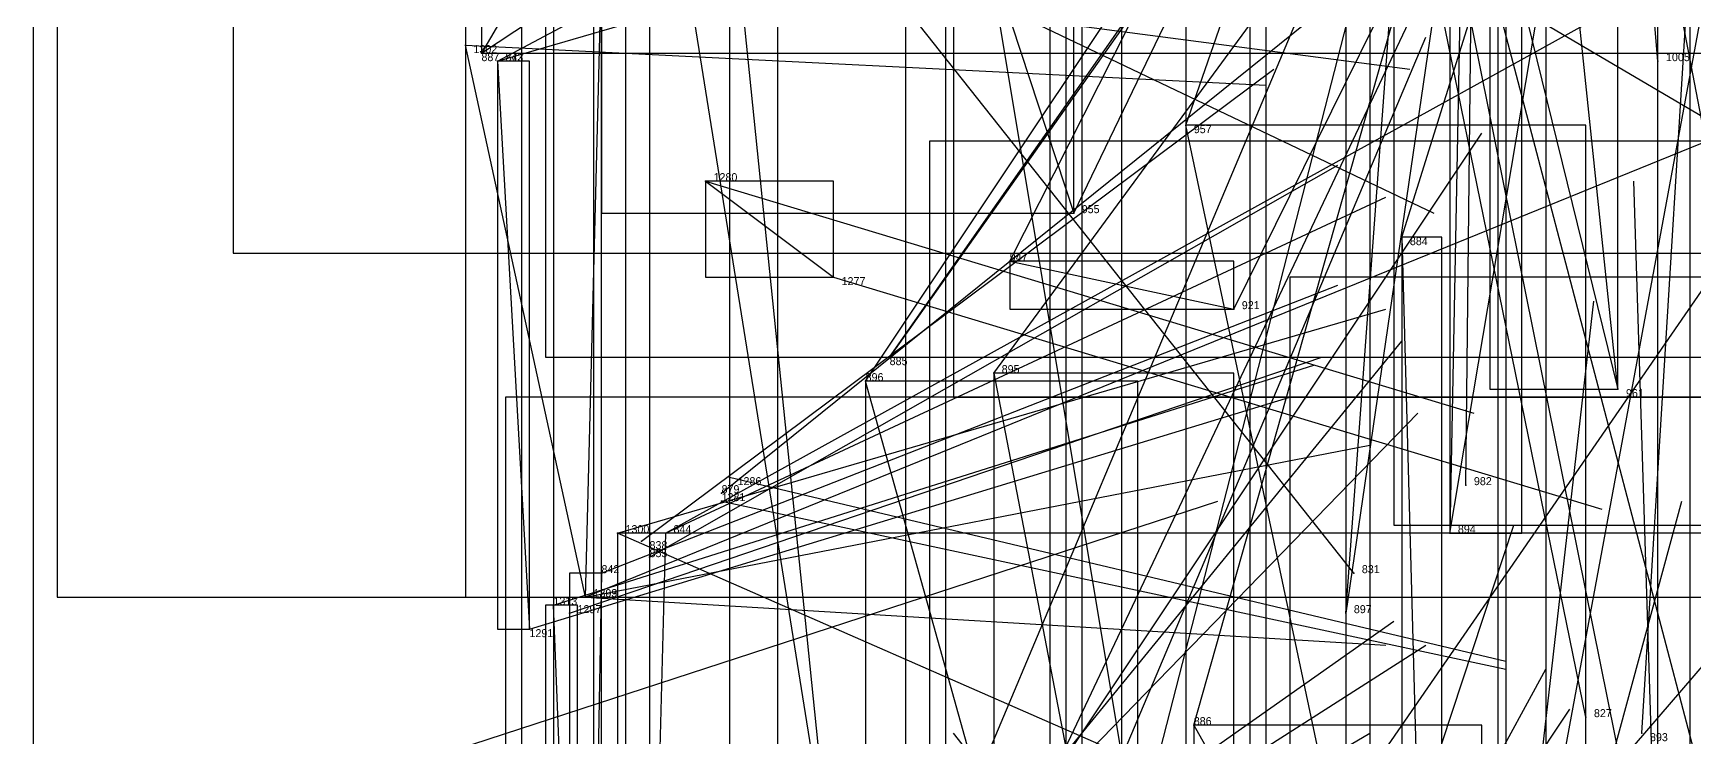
# Model space of a CAD drawing. Extents: x 59.1 to 70.8, y 600.3 to 605.1.
# Drawn here: x 68.053 to 68.2606, y 601.5594 to 601.6475 of the extents above; entities that cross this region are included whole.
import ezdxf

# ---------------------------------------------------------------- set-up
doc = ezdxf.new("R2010")
doc.units = 0
for name, color, linetype in [('Clients', 3, 'CONTINUOUS'), ('Facilities', 3, 'CONTINUOUS'), ('Facilities_lines', 3, 'CONTINUOUS'), ('Min_max_boxes', 1, 'CONTINUOUS'), ('Normals', 1, 'CONTINUOUS'), ('Source_points', 5, 'CONTINUOUS'), ('Text', 3, 'CONTINUOUS')]:
    doc.layers.add(name, color=color, linetype=linetype)

msp = doc.modelspace()

# ---------------------------------------------------------------- linework, layer by layer
at = {"layer": 'Clients', "color": 5}
for p in [(68.107, 601.646, 445.939), (68.109, 601.645, 446.338), (68.197, 601.636, 446.64), (68.183, 601.625, 446.582), (68.153, 601.617, 445.485), (68.203, 601.613, 446.476), (68.16, 601.607, 446.464), (68.157, 601.604, 446.401), (68.251, 601.603, 446.579), (68.126, 601.585, 445.913), (68.23, 601.585, 446.418), (68.118, 601.576, 445.902), (68.122, 601.577, 445.775), (68.217, 601.575, 446.464), (68.115, 601.573, 445.839)]:
    msp.add_point(p, dxfattribs=at)
at = {"layer": 'Facilities', "color": 3}
for p in [(68.111, 601.644, 446.209), (68.111, 601.644, 446.272), (68.256, 601.644, 446.593), (68.137, 601.629, 445.559), (68.224, 601.622, 446.449), (68.175, 601.619, 446.523), (68.173, 601.605, 446.322), (68.14, 601.592, 445.638), (68.232, 601.591, 446.524), (68.139, 601.59, 446.279), (68.139, 601.589, 445.573), (68.132, 601.585, 446.092), (68.129, 601.584, 446.218), (68.13, 601.582, 446.155), (68.124, 601.58, 446.03), (68.218, 601.58, 445.257), (68.122, 601.577, 445.709), (68.12, 601.575, 445.965), (68.247, 601.562, 445.181), (68.198, 601.561, 446.407), (68.254, 601.56, 446.36)]:
    msp.add_point(p, dxfattribs=at)
at = {"layer": 'Facilities_lines', "color": 3}
for p, q in [((68.239, 602.051, 446.82), (68.23, 601.585, 446.418)), ((68.34, 602.041, 447.042), (68.109, 601.645, 446.338)), ((68.313, 602.023, 446.814), (68.171, 601.469, 445.934)), ((68.337, 601.949, 446.599), (68.162, 601.533, 446.164)), ((68.18, 601.554, 446.243), (68.353, 601.92, 446.375)), ((68.266, 601.91, 446.342), (68.217, 601.575, 446.464)), ((68.184, 601.89, 447.393), (68.256, 601.533, 446.349)), ((68.343, 601.866, 446.312), (68.16, 601.607, 446.464)), ((68.22, 601.853, 447.272), (68.278, 601.55, 446.403)), ((68.404, 601.822, 446.344), (68.146, 601.448, 445.749)), ((68.293, 601.821, 446.099), (68.237, 601.518, 446.293)), ((68.124, 601.805, 447.105), (68.183, 601.625, 446.582)), ((68.132, 601.585, 446.092), (68.421, 601.745, 446.131)), ((68.155, 601.528, 445.216), (68.123, 601.728, 446.023)), ((68.114, 601.724, 446.228), (68.462, 601.519, 445.452)), ((68.392, 601.72, 445.829), (68.182, 601.476, 445.993)), ((68.444, 601.708, 446.172), (68.122, 601.577, 445.775)), ((68.167, 601.689, 446.762), (68.189, 601.557, 446.346)), ((68.231, 601.67, 446.616), (68.298, 601.415, 445.972)), ((68.235, 601.668, 446.753), (68.251, 601.603, 446.579)), ((68.164, 601.432, 444.952), (68.14, 601.667, 445.81)), ((68.122, 601.577, 445.709), (68.124, 601.655, 445.945)), ((68.122, 601.577, 445.709), (68.107, 601.646, 445.939)), ((68.111, 601.644, 446.209), (68.115, 601.573, 445.839)), ((68.247, 601.4, 445.786), (68.197, 601.636, 446.64)), ((68.137, 601.629, 445.559), (68.153, 601.617, 445.485)), ((68.224, 601.622, 446.449), (68.229, 601.439, 446.003)), ((68.175, 601.619, 446.523), (68.203, 601.613, 446.476)), ((68.173, 601.605, 446.322), (68.203, 601.449, 445.841)), ((68.191, 601.482, 446.056), (68.157, 601.604, 446.401)), ((68.45, 601.443, 445.135), (68.126, 601.585, 445.913)), ((68.132, 601.585, 446.092), (68.13, 601.508, 445.856)), ((68.124, 601.58, 446.03), (68.12, 601.355, 445.335)), ((68.121, 601.5, 445.667), (68.118, 601.576, 445.902)), ((68.198, 601.561, 446.407), (68.234, 601.497, 446.13))]:
    msp.add_line(p, q, dxfattribs=at)
at = {"layer": 'Min_max_boxes', "color": 1}
for p, q in [((68.168, 602.085, 446.477), (68.168, 601.602, 446.477)), ((68.168, 602.085, 447.588), (68.168, 601.602, 447.588)), ((68.23, 602.051, 446.418), (68.23, 601.585, 446.418)), ((68.23, 602.051, 446.82), (68.23, 601.585, 446.82)), ((68.239, 601.585, 446.418), (68.239, 602.051, 446.418)), ((68.239, 601.585, 446.82), (68.239, 602.051, 446.82)), ((68.109, 602.041, 446.338), (68.109, 601.645, 446.338)), ((68.109, 602.041, 447.042), (68.109, 601.645, 447.042)), ((68.053, 602.023, 445.934), (68.053, 601.469, 445.934)), ((68.053, 602.023, 447.277), (68.053, 601.469, 447.277)), ((68.127, 601.996, 446.128), (68.127, 601.526, 446.128)), ((68.127, 601.996, 446.718), (68.127, 601.526, 446.718)), ((68.162, 601.949, 446.164), (68.162, 601.533, 446.164)), ((68.162, 601.949, 446.599), (68.162, 601.533, 446.599)), ((68.18, 601.92, 446.243), (68.18, 601.554, 446.243)), ((68.18, 601.92, 446.375), (68.18, 601.554, 446.375)), ((68.217, 601.91, 445.954), (68.217, 601.438, 445.954)), ((68.217, 601.91, 446.654), (68.217, 601.438, 446.654)), ((68.26, 601.907, 445.858), (68.26, 601.387, 445.858)), ((68.26, 601.907, 446.386), (68.26, 601.387, 446.386)), ((68.078, 601.903, 446.097), (68.078, 601.62, 446.097)), ((68.078, 601.903, 446.929), (68.078, 601.62, 446.929)), ((68.056, 601.899, 445.775), (68.056, 601.577, 445.775)), ((68.056, 601.899, 446.899), (68.056, 601.577, 446.899)), ((68.184, 601.89, 446.349), (68.184, 601.533, 446.349)), ((68.184, 601.89, 447.393), (68.184, 601.533, 447.393)), ((68.256, 601.533, 446.349), (68.256, 601.89, 446.349)), ((68.256, 601.533, 447.393), (68.256, 601.89, 447.393)), ((68.117, 601.866, 446.312), (68.117, 601.607, 446.312)), ((68.117, 601.866, 447.045), (68.117, 601.607, 447.045)), ((68.197, 601.865, 445.782), (68.197, 601.396, 445.782)), ((68.197, 601.865, 446.239), (68.197, 601.396, 446.239)), ((68.22, 601.853, 446.403), (68.22, 601.55, 446.403)), ((68.22, 601.853, 447.272), (68.22, 601.55, 447.272)), ((68.223, 601.848, 446.163), (68.223, 601.586, 446.163)), ((68.223, 601.848, 446.417), (68.223, 601.586, 446.417)), ((68.146, 601.822, 445.749), (68.146, 601.448, 445.749)), ((68.146, 601.822, 446.344), (68.146, 601.448, 446.344)), ((68.237, 601.821, 445.914), (68.237, 601.402, 445.914)), ((68.237, 601.821, 446.293), (68.237, 601.402, 446.293)), ((68.14, 601.807, 445.721), (68.14, 601.462, 445.721)), ((68.14, 601.807, 446.406), (68.14, 601.462, 446.406)), ((68.124, 601.805, 446.582), (68.124, 601.625, 446.582)), ((68.124, 601.805, 447.105), (68.124, 601.625, 447.105)), ((68.183, 601.625, 446.582), (68.183, 601.805, 446.582)), ((68.183, 601.625, 447.105), (68.183, 601.805, 447.105)), ((68.118, 601.794, 444.552), (68.118, 601.083, 444.552)), ((68.118, 601.794, 446.359), (68.118, 601.083, 446.359)), ((68.236, 601.776, 445.558), (68.236, 601.314, 445.558)), ((68.236, 601.776, 446.187), (68.236, 601.314, 446.187)), ((68.205, 601.762, 445.438), (68.205, 601.271, 445.438)), ((68.205, 601.762, 445.825), (68.205, 601.271, 445.825)), ((68.13, 601.745, 445.856), (68.13, 601.508, 445.856)), ((68.13, 601.745, 446.131), (68.13, 601.508, 446.131)), ((68.242, 601.745, 444.661), (68.242, 600.985, 444.661)), ((68.242, 601.745, 445.762), (68.242, 600.985, 445.762)), ((68.123, 601.728, 445.032), (68.123, 601.266, 445.032)), ((68.123, 601.728, 446.023), (68.123, 601.266, 446.023)), ((68.114, 601.724, 445.452), (68.114, 601.519, 445.452)), ((68.114, 601.724, 446.228), (68.114, 601.519, 446.228)), ((68.182, 601.72, 445.829), (68.182, 601.476, 445.829)), ((68.182, 601.72, 445.993), (68.182, 601.476, 445.993)), ((68.207, 601.72, 445.972), (68.207, 601.415, 445.972)), ((68.207, 601.72, 446.937), (68.207, 601.415, 446.937)), ((68.167, 601.689, 446.346), (68.167, 601.557, 446.346)), ((68.167, 601.689, 446.762), (68.167, 601.557, 446.762)), ((68.189, 601.557, 446.346), (68.189, 601.689, 446.346)), ((68.189, 601.557, 446.762), (68.189, 601.689, 446.762)), ((68.235, 601.668, 446.579), (68.235, 601.603, 446.579)), ((68.235, 601.668, 446.753), (68.235, 601.603, 446.753)), ((68.251, 601.603, 446.579), (68.251, 601.668, 446.579)), ((68.251, 601.603, 446.753), (68.251, 601.668, 446.753)), ((68.14, 601.667, 444.234), (68.14, 600.957, 444.234)), ((68.14, 601.667, 445.81), (68.14, 600.957, 445.81)), ((68.107, 601.655, 445.709), (68.107, 601.577, 445.709)), ((68.107, 601.655, 445.945), (68.107, 601.577, 445.945)), ((68.124, 601.577, 445.709), (68.124, 601.655, 445.709)), ((68.124, 601.577, 445.945), (68.124, 601.655, 445.945)), ((68.109, 601.645, 446.338), (68.34, 601.645, 446.338)), ((68.109, 601.645, 447.042), (68.34, 601.645, 447.042)), ((68.109, 601.645, 446.338), (68.109, 601.645, 447.042)), ((68.115, 601.644, 445.839), (68.111, 601.644, 445.839)), ((68.111, 601.644, 445.839), (68.111, 601.573, 445.839)), ((68.115, 601.644, 446.209), (68.111, 601.644, 446.209)), ((68.111, 601.644, 446.209), (68.111, 601.573, 446.209)), ((68.111, 601.644, 445.839), (68.111, 601.644, 446.209)), ((68.115, 601.573, 445.839), (68.115, 601.644, 445.839)), ((68.115, 601.573, 446.209), (68.115, 601.644, 446.209)), ((68.115, 601.644, 445.839), (68.115, 601.644, 446.209)), ((68.247, 601.636, 445.786), (68.197, 601.636, 445.786)), ((68.197, 601.636, 445.786), (68.197, 601.378, 445.786)), ((68.247, 601.636, 446.64), (68.197, 601.636, 446.64)), ((68.197, 601.636, 446.64), (68.197, 601.378, 446.64)), ((68.197, 601.636, 445.786), (68.197, 601.636, 446.64)), ((68.247, 601.378, 445.786), (68.247, 601.636, 445.786)), ((68.247, 601.378, 446.64), (68.247, 601.636, 446.64)), ((68.247, 601.636, 445.786), (68.247, 601.636, 446.64)), ((68.427, 601.634, 445.259), (68.165, 601.634, 445.259)), ((68.165, 601.634, 445.259), (68.165, 601.242, 445.259)), ((68.427, 601.634, 445.443), (68.165, 601.634, 445.443)), ((68.165, 601.634, 445.443), (68.165, 601.242, 445.443)), ((68.165, 601.634, 445.259), (68.165, 601.634, 445.443)), ((68.153, 601.629, 445.485), (68.137, 601.629, 445.485)), ((68.137, 601.629, 445.485), (68.137, 601.617, 445.485)), ((68.153, 601.629, 445.559), (68.137, 601.629, 445.559)), ((68.137, 601.629, 445.559), (68.137, 601.617, 445.559)), ((68.137, 601.629, 445.485), (68.137, 601.629, 445.559)), ((68.153, 601.617, 445.485), (68.153, 601.629, 445.485)), ((68.153, 601.617, 445.559), (68.153, 601.629, 445.559)), ((68.153, 601.629, 445.485), (68.153, 601.629, 445.559)), ((68.124, 601.625, 446.582), (68.183, 601.625, 446.582)), ((68.124, 601.625, 447.105), (68.183, 601.625, 447.105)), ((68.124, 601.625, 446.582), (68.124, 601.625, 447.105)), ((68.183, 601.625, 446.582), (68.183, 601.625, 447.105)), ((68.229, 601.622, 446.003), (68.224, 601.622, 446.003)), ((68.224, 601.622, 446.003), (68.224, 601.439, 446.003)), ((68.229, 601.622, 446.449), (68.224, 601.622, 446.449)), ((68.224, 601.622, 446.449), (68.224, 601.439, 446.449)), ((68.224, 601.622, 446.003), (68.224, 601.622, 446.449)), ((68.229, 601.439, 446.003), (68.229, 601.622, 446.003)), ((68.229, 601.439, 446.449), (68.229, 601.622, 446.449)), ((68.229, 601.622, 446.003), (68.229, 601.622, 446.449)), ((68.078, 601.62, 446.097), (68.445, 601.62, 446.097)), ((68.078, 601.62, 446.929), (68.445, 601.62, 446.929)), ((68.078, 601.62, 446.097), (68.078, 601.62, 446.929)), ((68.203, 601.619, 446.476), (68.175, 601.619, 446.476)), ((68.175, 601.619, 446.476), (68.175, 601.613, 446.476)), ((68.203, 601.619, 446.523), (68.175, 601.619, 446.523)), ((68.175, 601.619, 446.523), (68.175, 601.613, 446.523)), ((68.175, 601.619, 446.476), (68.175, 601.619, 446.523)), ((68.203, 601.613, 446.476), (68.203, 601.619, 446.476)), ((68.203, 601.613, 446.523), (68.203, 601.619, 446.523)), ((68.203, 601.619, 446.476), (68.203, 601.619, 446.523)), ((68.137, 601.617, 445.485), (68.153, 601.617, 445.485)), ((68.137, 601.617, 445.559), (68.153, 601.617, 445.559)), ((68.137, 601.617, 445.485), (68.137, 601.617, 445.559)), ((68.153, 601.617, 445.485), (68.153, 601.617, 445.559)), ((68.381, 601.617, 445.296), (68.21, 601.617, 445.296)), ((68.21, 601.617, 445.296), (68.21, 601.421, 445.296)), ((68.381, 601.617, 445.88), (68.21, 601.617, 445.88)), ((68.21, 601.617, 445.88), (68.21, 601.421, 445.88)), ((68.21, 601.617, 445.296), (68.21, 601.617, 445.88)), ((68.175, 601.613, 446.476), (68.203, 601.613, 446.476)), ((68.175, 601.613, 446.523), (68.203, 601.613, 446.523)), ((68.175, 601.613, 446.476), (68.175, 601.613, 446.523)), ((68.203, 601.613, 446.476), (68.203, 601.613, 446.523)), ((68.117, 601.607, 446.312), (68.343, 601.607, 446.312)), ((68.117, 601.607, 447.045), (68.343, 601.607, 447.045)), ((68.117, 601.607, 446.312), (68.117, 601.607, 447.045)), ((68.203, 601.605, 445.841), (68.173, 601.605, 445.841)), ((68.173, 601.605, 445.841), (68.173, 601.449, 445.841)), ((68.203, 601.605, 446.322), (68.173, 601.605, 446.322)), ((68.173, 601.605, 446.322), (68.173, 601.449, 446.322)), ((68.173, 601.605, 445.841), (68.173, 601.605, 446.322)), ((68.203, 601.449, 445.841), (68.203, 601.605, 445.841)), ((68.203, 601.449, 446.322), (68.203, 601.605, 446.322)), ((68.203, 601.605, 445.841), (68.203, 601.605, 446.322)), ((68.191, 601.604, 446.056), (68.157, 601.604, 446.056)), ((68.157, 601.604, 446.056), (68.157, 601.482, 446.056)), ((68.191, 601.604, 446.401), (68.157, 601.604, 446.401)), ((68.157, 601.604, 446.401), (68.157, 601.482, 446.401)), ((68.157, 601.604, 446.056), (68.157, 601.604, 446.401)), ((68.191, 601.482, 446.056), (68.191, 601.604, 446.056)), ((68.191, 601.482, 446.401), (68.191, 601.604, 446.401)), ((68.191, 601.604, 446.056), (68.191, 601.604, 446.401)), ((68.235, 601.603, 446.579), (68.251, 601.603, 446.579)), ((68.235, 601.603, 446.753), (68.251, 601.603, 446.753)), ((68.235, 601.603, 446.579), (68.235, 601.603, 446.753)), ((68.251, 601.603, 446.579), (68.251, 601.603, 446.753)), ((68.466, 601.602, 445.022), (68.112, 601.602, 445.022)), ((68.112, 601.602, 445.022), (68.112, 601.286, 445.022)), ((68.466, 601.602, 445.747), (68.112, 601.602, 445.747)), ((68.112, 601.602, 445.747), (68.112, 601.286, 445.747)), ((68.112, 601.602, 445.022), (68.112, 601.602, 445.747)), ((68.168, 601.602, 446.477), (68.299, 601.602, 446.477)), ((68.168, 601.602, 447.588), (68.299, 601.602, 447.588)), ((68.168, 601.602, 446.477), (68.168, 601.602, 447.588)), ((68.45, 601.585, 445.135), (68.126, 601.585, 445.135)), ((68.126, 601.585, 445.135), (68.126, 601.443, 445.135)), ((68.45, 601.585, 445.913), (68.126, 601.585, 445.913)), ((68.126, 601.585, 445.913), (68.126, 601.443, 445.913)), ((68.126, 601.585, 445.135), (68.126, 601.585, 445.913)), ((68.223, 601.586, 446.163), (68.314, 601.586, 446.163)), ((68.223, 601.586, 446.417), (68.314, 601.586, 446.417)), ((68.223, 601.586, 446.163), (68.223, 601.586, 446.417)), ((68.23, 601.585, 446.418), (68.239, 601.585, 446.418)), ((68.23, 601.585, 446.82), (68.239, 601.585, 446.82)), ((68.23, 601.585, 446.418), (68.23, 601.585, 446.82)), ((68.239, 601.585, 446.418), (68.239, 601.585, 446.82)), ((68.124, 601.58, 445.335), (68.12, 601.58, 445.335)), ((68.12, 601.58, 445.335), (68.12, 601.355, 445.335)), ((68.124, 601.58, 446.03), (68.12, 601.58, 446.03)), ((68.12, 601.58, 446.03), (68.12, 601.355, 446.03)), ((68.12, 601.58, 445.335), (68.12, 601.58, 446.03)), ((68.124, 601.355, 445.335), (68.124, 601.58, 445.335)), ((68.124, 601.355, 446.03), (68.124, 601.58, 446.03)), ((68.124, 601.58, 445.335), (68.124, 601.58, 446.03)), ((68.056, 601.577, 445.775), (68.444, 601.577, 445.775)), ((68.056, 601.577, 446.899), (68.444, 601.577, 446.899)), ((68.056, 601.577, 445.775), (68.056, 601.577, 446.899)), ((68.107, 601.577, 445.709), (68.124, 601.577, 445.709)), ((68.107, 601.577, 445.945), (68.124, 601.577, 445.945)), ((68.107, 601.577, 445.709), (68.107, 601.577, 445.945)), ((68.121, 601.576, 445.098), (68.117, 601.576, 445.098)), ((68.117, 601.576, 445.098), (68.117, 601.281, 445.098)), ((68.121, 601.576, 445.902), (68.117, 601.576, 445.902)), ((68.117, 601.576, 445.902), (68.117, 601.281, 445.902)), ((68.117, 601.576, 445.098), (68.117, 601.576, 445.902)), ((68.121, 601.281, 445.098), (68.121, 601.576, 445.098)), ((68.121, 601.281, 445.902), (68.121, 601.576, 445.902)), ((68.121, 601.576, 445.098), (68.121, 601.576, 445.902)), ((68.124, 601.577, 445.709), (68.124, 601.577, 445.945)), ((68.111, 601.573, 445.839), (68.115, 601.573, 445.839)), ((68.111, 601.573, 446.209), (68.115, 601.573, 446.209)), ((68.111, 601.573, 445.839), (68.111, 601.573, 446.209)), ((68.115, 601.573, 445.839), (68.115, 601.573, 446.209)), ((68.234, 601.561, 446.13), (68.198, 601.561, 446.13)), ((68.198, 601.561, 446.13), (68.198, 601.497, 446.13)), ((68.234, 601.561, 446.407), (68.198, 601.561, 446.407)), ((68.198, 601.561, 446.407), (68.198, 601.497, 446.407)), ((68.198, 601.561, 446.13), (68.198, 601.561, 446.407)), ((68.234, 601.497, 446.13), (68.234, 601.561, 446.13)), ((68.234, 601.497, 446.407), (68.234, 601.561, 446.407)), ((68.234, 601.561, 446.13), (68.234, 601.561, 446.407))]:
    msp.add_line(p, q, dxfattribs=at)
at = {"layer": 'Normals', "color": 1}
for p, q in [((68.256, 601.644, 446.593), (68.248, 601.739, 446.563)), ((68.197, 601.636, 446.64), (68.228, 601.725, 446.607)), ((68.224, 601.622, 446.449), (68.253, 601.715, 446.425)), ((68.183, 601.625, 446.582), (68.225, 601.712, 446.556)), ((68.175, 601.619, 446.523), (68.218, 601.704, 446.492)), ((68.109, 601.645, 446.338), (68.192, 601.7, 446.327)), ((68.203, 601.613, 446.476), (68.245, 601.698, 446.445)), ((68.251, 601.603, 446.579), (68.241, 601.698, 446.548)), ((68.111, 601.644, 446.272), (68.199, 601.691, 446.262)), ((68.16, 601.607, 446.464), (68.216, 601.687, 446.443)), ((68.157, 601.604, 446.401), (68.211, 601.685, 446.378)), ((68.173, 601.605, 446.322), (68.231, 601.684, 446.302)), ((68.232, 601.591, 446.524), (68.233, 601.683, 446.485)), ((68.23, 601.585, 446.418), (68.246, 601.68, 446.392)), ((68.111, 601.644, 446.209), (68.207, 601.672, 446.2)), ((68.217, 601.575, 446.464), (68.224, 601.67, 446.433)), ((68.14, 601.667, 445.81), (68.228, 601.625, 445.832)), ((68.218, 601.58, 445.257), (68.157, 601.657, 445.24)), ((68.254, 601.56, 446.36), (68.26, 601.658, 446.339)), ((68.126, 601.656, 445.881), (68.225, 601.643, 445.887)), ((68.247, 601.562, 445.181), (68.228, 601.655, 445.15)), ((68.198, 601.561, 446.407), (68.224, 601.653, 446.379)), ((68.139, 601.59, 446.279), (68.216, 601.652, 446.265)), ((68.189, 601.557, 446.346), (68.227, 601.647, 446.323)), ((68.107, 601.646, 445.939), (68.207, 601.641, 445.939)), ((68.129, 601.584, 446.218), (68.208, 601.643, 446.199)), ((68.18, 601.554, 446.243), (68.234, 601.635, 446.221)), ((68.13, 601.582, 446.155), (68.216, 601.631, 446.142)), ((68.137, 601.629, 445.559), (68.233, 601.6, 445.558)), ((68.256, 601.533, 446.349), (68.253, 601.629, 446.32)), ((68.132, 601.585, 446.092), (68.222, 601.627, 446.084)), ((68.124, 601.58, 446.03), (68.216, 601.616, 446.019)), ((68.153, 601.617, 445.485), (68.249, 601.588, 445.486)), ((68.237, 601.518, 446.293), (68.248, 601.614, 446.268)), ((68.126, 601.585, 445.913), (68.222, 601.613, 445.909)), ((68.162, 601.533, 446.164), (68.224, 601.609, 446.143)), ((68.12, 601.575, 445.965), (68.214, 601.607, 445.952)), ((68.118, 601.576, 445.902), (68.213, 601.606, 445.897)), ((68.115, 601.573, 445.839), (68.21, 601.602, 445.829)), ((68.158, 601.53, 446.102), (68.226, 601.6, 446.081)), ((68.122, 601.577, 445.775), (68.22, 601.596, 445.775)), ((68.14, 601.592, 445.638), (68.237, 601.569, 445.639)), ((68.106, 601.558, 445.822), (68.201, 601.589, 445.814)), ((68.139, 601.589, 445.573), (68.237, 601.568, 445.568)), ((68.234, 601.497, 446.13), (68.259, 601.589, 446.101)), ((68.208, 601.495, 446.176), (68.238, 601.586, 446.146)), ((68.122, 601.577, 445.709), (68.222, 601.571, 445.709)), ((68.142, 601.517, 446.044), (68.223, 601.574, 446.032)), ((68.144, 601.518, 445.98), (68.227, 601.571, 445.961)), ((68.196, 601.484, 446.116), (68.242, 601.568, 446.088)), ((68.191, 601.482, 446.056), (68.245, 601.563, 446.032)), ((68.135, 601.51, 445.92), (68.22, 601.56, 445.903)), ((68.227, 601.485, 444.985), (68.168, 601.56, 444.956))]:
    msp.add_line(p, q, dxfattribs=at)
at = {"layer": 'Source_points', "color": 5}
for p in [(68.107, 601.646, 445.939), (68.109, 601.645, 446.338), (68.111, 601.644, 446.209), (68.111, 601.644, 446.272), (68.256, 601.644, 446.593), (68.197, 601.636, 446.64), (68.137, 601.629, 445.559), (68.183, 601.625, 446.582), (68.224, 601.622, 446.449), (68.175, 601.619, 446.523), (68.153, 601.617, 445.485), (68.203, 601.613, 446.476), (68.16, 601.607, 446.464), (68.173, 601.605, 446.322), (68.157, 601.604, 446.401), (68.251, 601.603, 446.579), (68.14, 601.592, 445.638), (68.232, 601.591, 446.524), (68.139, 601.59, 446.279), (68.139, 601.589, 445.573), (68.126, 601.585, 445.913), (68.132, 601.585, 446.092), (68.23, 601.585, 446.418), (68.129, 601.584, 446.218), (68.13, 601.582, 446.155), (68.124, 601.58, 446.03), (68.218, 601.58, 445.257), (68.118, 601.576, 445.902), (68.122, 601.577, 445.709), (68.122, 601.577, 445.775), (68.12, 601.575, 445.965), (68.217, 601.575, 446.464), (68.115, 601.573, 445.839), (68.247, 601.562, 445.181), (68.198, 601.561, 446.407), (68.254, 601.56, 446.36)]:
    msp.add_point(p, dxfattribs=at)

# ---------------------------------------------------------------- texts
at = {"layer": 'Text', "color": 3}
for s, p in [('1302', (68.108, 601.645, 445.939)), ('887', (68.109, 601.644, 446.338)), ('843', (68.112, 601.644, 446.209)), ('872', (68.112, 601.644, 446.272)), ('1005', (68.257, 601.644, 446.593)), ('957', (68.198, 601.635, 446.64)), ('1280', (68.138, 601.629, 445.559)), ('955', (68.184, 601.625, 446.582)), ('884', (68.225, 601.621, 446.449)), ('947', (68.175, 601.619, 446.523)), ('1277', (68.154, 601.616, 445.485)), ('921', (68.204, 601.613, 446.476)), ('885', (68.16, 601.606, 446.464)), ('896', (68.157, 601.604, 446.401)), ('895', (68.174, 601.605, 446.322)), ('961', (68.252, 601.602, 446.579)), ('879', (68.139, 601.59, 446.279)), ('1286', (68.141, 601.591, 445.638)), ('982', (68.233, 601.591, 446.524)), ('1281', (68.139, 601.589, 445.573)), ('1300', (68.127, 601.585, 445.913)), ('844', (68.133, 601.585, 446.092)), ('894', (68.231, 601.585, 446.418)), ('838', (68.13, 601.583, 446.218)), ('855', (68.13, 601.582, 446.155)), ('842', (68.124, 601.58, 446.03)), ('831', (68.219, 601.58, 445.257)), ('1299', (68.123, 601.577, 445.709)), ('1303', (68.123, 601.577, 445.775)), ('1313', (68.118, 601.576, 445.902)), ('1297', (68.121, 601.575, 445.965)), ('897', (68.218, 601.575, 446.464)), ('1291', (68.115, 601.572, 445.839)), ('886', (68.198, 601.561, 446.407)), ('827', (68.248, 601.562, 445.181)), ('893', (68.255, 601.559, 446.36))]:
    msp.add_text(s, height=0.001, dxfattribs=at).set_placement(p)

doc.saveas('drawing.dxf')
